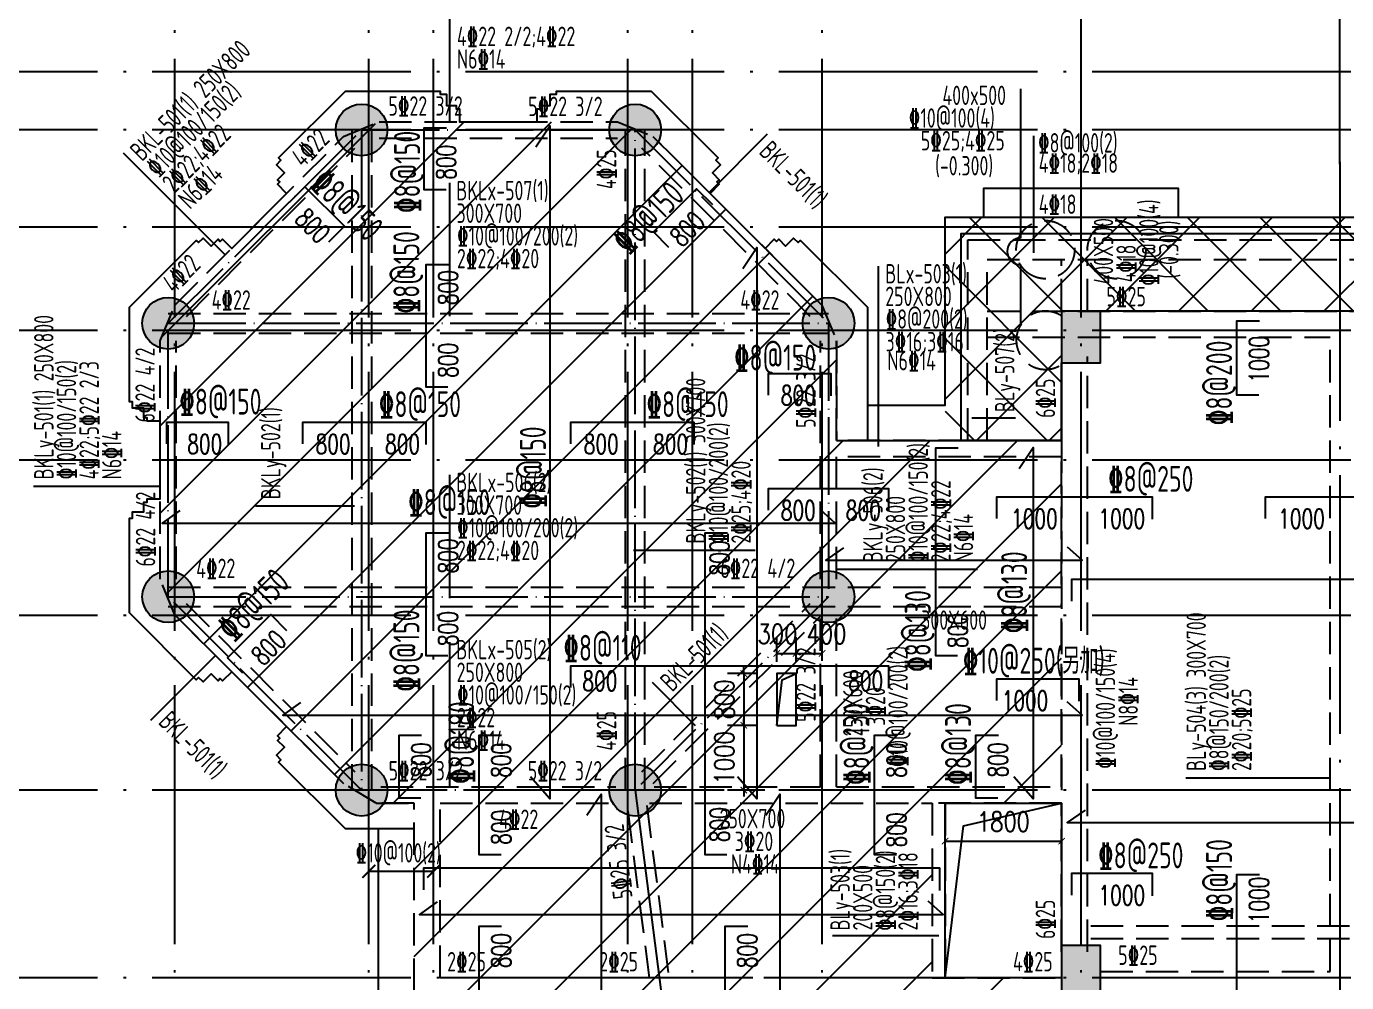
# Model space of a CAD drawing. Header units: millimetres. Extents: x 2998490 to 15040601, y 444546 to 7822218.
# Drawn here: x 14373315 to 14393708, y 7547556 to 7562329 of the extents above; entities that cross this region are included whole.
import ezdxf

# ---------------------------------------------------------------- set-up
doc = ezdxf.new("R2010")
doc.units = ezdxf.units.MM
doc.header["$LTSCALE"] = 2000
doc.linetypes.add('DASH', pattern=[0.35, 0.25, -0.1])
doc.linetypes.add('DOTE', pattern=[2.42, 2, -0.2, 0.02, -0.2])
for name, color, linetype in [('3-AXIS', 3, 'Continuous'), ('3-ban', 84, 'Continuous'), ('3-ban-hatch', 9, 'Continuous'), ('3-ban-rein', 1, 'Continuous'), ('3-ban-TEXT', 7, 'Continuous'), ('3-COLUMN-UP', 2, 'Continuous'), ('3-dcl', 3, 'Continuous'), ('3-dote', 43, 'DOTE'), ('3-HATCH', 8, 'Continuous'), ('3-liang-rein-X', 54, 'Continuous'), ('3-liang-rein-Y', 130, 'Continuous'), ('3-liang-R截面-X', 50, 'Continuous'), ('3-liang-R截面-Y', 70, 'Continuous'), ('3-liang-s-1', 44, 'Continuous'), ('3-liang-xu', 120, 'DASH'), ('3-装饰线脚', 7, 'Continuous'), ('DOTE', 9, 'DOTE')]:
    doc.layers.add(name, color=color, linetype=linetype)
doc.layers.add('3-零部件', color=73, linetype='Continuous', lineweight=5)
doc.styles.add('DIM_FONT', font='SIMPLEX', dxfattribs={"width": 0.8, "bigfont": 'HZTXT'})
doc.styles.add('TJ1', font='tj-romans1.shx', dxfattribs={"width": 0.8, "bigfont": 'tj-hztxt1.shx'})
doc.styles.add('TSSD_Rein', font='Tssdeng.shx', dxfattribs={"width": 0.7, "bigfont": 'hztxt.shx'})
doc.dimstyles.new('DIMN100', dxfattribs={"dimtxt": 300, "dimasz": 100, "dimexe": 250, "dimexo": 300, "dimgap": 150, "dimtad": 1, "dimdec": 0, "dimzin": 0, "dimdsep": 46, "dimtxsty": 'DIM_FONT', "dimblk": 'ARCHTICK', "dimcen": 0.09, "dimclrt": 7, "dimazin": 2, "dimtfac": 1, "dimtdec": 0, "dimtix": 1, "dimtmove": 2, "dimatfit": 3, "dimldrblk": 'ARCHTICK', "dimfxl": 0, "dimtolj": 1, "dimtzin": 0, "dimarcsym": 0})

# ---------------------------------------------------------------- blocks, each defined once
blk = doc.blocks.new('_ArchTick')
at = {"color": 0, "linetype": 'ByBlock', "const_width": 0.15}
blk.add_lwpolyline([(-0.5, -0.5), (0.5, 0.5)], dxfattribs=at)
blk = doc.blocks.new('*D1017')
at = {"layer": '3-ban', "color": 0, "lineweight": -2}
for p, q in [((14384906, 7552510), (14384906, 7552892)), ((14385206, 7552510), (14385206, 7552892)), ((14384906, 7552642), (14385206, 7552642))]:
    blk.add_line(p, q, dxfattribs=at)
at = {"layer": 'Defpoints', "color": 0}
for p in [(14385206, 7552642), (14384906, 7552210), (14385206, 7552210)]:
    blk.add_point(p, dxfattribs=at)
at = {"layer": '3-ban', "color": 0, "lineweight": -2, "xscale": 100, "yscale": 100, "zscale": 100, "rotation": 180}
blk.add_blockref('_ArchTick', (14384906, 7552642), dxfattribs=at)
at = {"layer": '3-ban', "color": 0, "lineweight": -2, "xscale": 100, "yscale": 100, "zscale": 100}
blk.add_blockref('_ArchTick', (14385206, 7552642), dxfattribs=at)
at = {"layer": '3-ban', "color": 7, "insert": (14384918, 7552942), "char_height": 300, "attachment_point": 5, "style": 'DIM_FONT'}
blk.add_mtext('\\A1;300', dxfattribs=at)
blk = doc.blocks.new('*D1018')
at = {"layer": '3-ban', "color": 0, "lineweight": -2}
for p, q in [((14385206, 7552510), (14385206, 7552892)), ((14385606, 7552527), (14385606, 7552892)), ((14385206, 7552642), (14385606, 7552642))]:
    blk.add_line(p, q, dxfattribs=at)
at = {"layer": 'Defpoints', "color": 0}
for p in [(14385606, 7552642), (14385206, 7552210), (14385606, 7552227)]:
    blk.add_point(p, dxfattribs=at)
at = {"layer": '3-ban', "color": 0, "lineweight": -2, "xscale": 100, "yscale": 100, "zscale": 100, "rotation": 180}
blk.add_blockref('_ArchTick', (14385206, 7552642), dxfattribs=at)
at = {"layer": '3-ban', "color": 0, "lineweight": -2, "xscale": 100, "yscale": 100, "zscale": 100}
blk.add_blockref('_ArchTick', (14385606, 7552642), dxfattribs=at)
at = {"layer": '3-ban', "color": 7, "insert": (14385673, 7552942), "char_height": 300, "attachment_point": 5, "style": 'DIM_FONT'}
blk.add_mtext('\\A1;400', dxfattribs=at)
blk = doc.blocks.new('*D1019')
at = {"layer": '3-ban', "color": 0, "lineweight": -2}
for p, q in [((14384396, 7552330), (14384396, 7552430)), ((14384606, 7552330), (14384146, 7552330)), ((14384396, 7552330), (14384396, 7551530)), ((14384606, 7551530), (14384146, 7551530)), ((14384396, 7551530), (14384396, 7551430))]:
    blk.add_line(p, q, dxfattribs=at)
at = {"layer": 'Defpoints', "color": 0}
for p in [(14384906, 7552330), (14384396, 7551530), (14384906, 7551530)]:
    blk.add_point(p, dxfattribs=at)
at = {"layer": '3-ban', "color": 0, "lineweight": -2, "xscale": 100, "yscale": 100, "zscale": 100}
for p, rotation in [((14384396, 7552330), 270), ((14384396, 7551530), 90)]:
    blk.add_blockref('_ArchTick', p, dxfattribs=dict(at, rotation=rotation))
at = {"layer": '3-ban', "color": 7, "insert": (14384096, 7551930), "char_height": 300, "attachment_point": 5, "rotation": 90, "style": 'DIM_FONT'}
blk.add_mtext('\\A1;800', dxfattribs=at)
blk = doc.blocks.new('*D1020')
at = {"layer": '3-ban', "color": 0, "lineweight": -2}
for p, q in [((14384396, 7551530), (14384396, 7551630)), ((14384606, 7551530), (14384146, 7551530)), ((14384396, 7551530), (14384396, 7550530)), ((14384724, 7550530), (14384146, 7550530)), ((14384396, 7550530), (14384396, 7550430))]:
    blk.add_line(p, q, dxfattribs=at)
at = {"layer": 'Defpoints', "color": 0}
for p in [(14384906, 7551530), (14384396, 7550530), (14385024, 7550530)]:
    blk.add_point(p, dxfattribs=at)
at = {"layer": '3-ban', "color": 0, "lineweight": -2, "xscale": 100, "yscale": 100, "zscale": 100}
for p, rotation in [((14384396, 7551530), 270), ((14384396, 7550530), 90)]:
    blk.add_blockref('_ArchTick', p, dxfattribs=dict(at, rotation=rotation))
at = {"layer": '3-ban', "color": 7, "insert": (14384096, 7551030), "char_height": 300, "attachment_point": 5, "rotation": 90, "style": 'DIM_FONT'}
blk.add_mtext('\\A1;1000', dxfattribs=at)
blk = doc.blocks.new('*D1079')
at = {"layer": '3-liang-rein-X', "color": 0, "lineweight": -2}
for p, q in [((14378605, 7549254), (14378605, 7549776)), ((14379606, 7549254), (14379606, 7549776)), ((14378605, 7549276), (14379606, 7549276))]:
    blk.add_line(p, q, dxfattribs=at)
at = {"layer": 'Defpoints', "color": 0}
for p in [(14379606, 7549276), (14378605, 7548654), (14379606, 7548654)]:
    blk.add_point(p, dxfattribs=at)
at = {"layer": '3-liang-rein-X', "color": 0, "lineweight": -2, "xscale": 200, "yscale": 200, "zscale": 200, "rotation": 180}
blk.add_blockref('_ArchTick', (14378605, 7549276), dxfattribs=at)
at = {"layer": '3-liang-rein-X', "color": 0, "lineweight": -2, "xscale": 200, "yscale": 200, "zscale": 200}
blk.add_blockref('_ArchTick', (14379606, 7549276), dxfattribs=at)
blk = doc.blocks.new('*D1300')
at = {"layer": '3-零部件', "color": 0, "lineweight": -2}
for p, q in [((14389606, 7560200), (14389606, 7563481)), ((14393606, 7560200), (14393606, 7563481)), ((14389606, 7563231), (14393606, 7563231))]:
    blk.add_line(p, q, dxfattribs=at)
at = {"layer": 'Defpoints', "color": 0}
for p in [(14393606, 7563231), (14389606, 7559900), (14393606, 7559900)]:
    blk.add_point(p, dxfattribs=at)
at = {"layer": '3-零部件', "color": 0, "lineweight": -2, "xscale": 100, "yscale": 100, "zscale": 100, "rotation": 180}
blk.add_blockref('_ArchTick', (14389606, 7563231), dxfattribs=at)
at = {"layer": '3-零部件', "color": 0, "lineweight": -2, "xscale": 100, "yscale": 100, "zscale": 100}
blk.add_blockref('_ArchTick', (14393606, 7563231), dxfattribs=at)
at = {"layer": '3-零部件', "color": 7, "insert": (14391606, 7563531), "char_height": 300, "attachment_point": 5, "style": 'DIM_FONT'}
blk.add_mtext('\\A1;4000', dxfattribs=at)
blk = doc.blocks.new('*D1301')
at = {"layer": '3-零部件', "color": 0, "lineweight": -2}
for p, q in [((14393606, 7560200), (14393606, 7563481)), ((14397606, 7561930), (14397606, 7563481)), ((14393606, 7563231), (14397606, 7563231))]:
    blk.add_line(p, q, dxfattribs=at)
at = {"layer": 'Defpoints', "color": 0}
for p in [(14397606, 7563231), (14397606, 7561630), (14393606, 7559900)]:
    blk.add_point(p, dxfattribs=at)
at = {"layer": '3-零部件', "color": 0, "lineweight": -2, "xscale": 100, "yscale": 100, "zscale": 100, "rotation": 180}
blk.add_blockref('_ArchTick', (14393606, 7563231), dxfattribs=at)
at = {"layer": '3-零部件', "color": 0, "lineweight": -2, "xscale": 100, "yscale": 100, "zscale": 100}
blk.add_blockref('_ArchTick', (14397606, 7563231), dxfattribs=at)
at = {"layer": '3-零部件', "color": 7, "insert": (14395606, 7563531), "char_height": 300, "attachment_point": 5, "style": 'DIM_FONT'}
blk.add_mtext('\\A1;4000', dxfattribs=at)
blk = doc.blocks.new('*D1709')
at = {"layer": '3-ban', "color": 0, "lineweight": -2}
for p, q in [((14387506, 7549742), (14389306, 7549742)), ((14387506, 7549643), (14387506, 7549492)), ((14389306, 7549643), (14389306, 7549492))]:
    blk.add_line(p, q, dxfattribs=at)
at = {"layer": 'Defpoints', "color": 0}
for p in [(14387506, 7549943), (14389306, 7549943), (14389306, 7549742)]:
    blk.add_point(p, dxfattribs=at)
at = {"layer": '3-ban', "color": 0, "lineweight": -2, "xscale": 100, "yscale": 100, "zscale": 100, "rotation": 180}
blk.add_blockref('_ArchTick', (14387506, 7549742), dxfattribs=at)
at = {"layer": '3-ban', "color": 0, "lineweight": -2, "xscale": 100, "yscale": 100, "zscale": 100}
blk.add_blockref('_ArchTick', (14389306, 7549742), dxfattribs=at)
at = {"layer": '3-ban', "color": 7, "insert": (14388406, 7550042), "char_height": 300, "attachment_point": 5, "style": 'DIM_FONT'}
blk.add_mtext('\\A1;1800', dxfattribs=at)

msp = doc.modelspace()

# ---------------------------------------------------------------- hatches: boundary and pattern name
at = {"layer": '3-ban-hatch'}
h = msp.add_hatch(dxfattribs=at)
h.set_pattern_fill('ANSI31', color=8, scale=300, style=0)
h.set_pattern_definition([(45, (-3453.4, -127896.5), (-673.51921, 673.51921), [])])
h.paths.add_polyline_path([(14379305.5, 7543929.6), (14379305.5, 7550329.6), (14378716.6, 7550329.6), (14378211.8, 7550634.1), (14375608.4, 7553236.9), (14375379.3, 7553791), (14375379.3, 7557469.8), (14375609.6, 7558023.4), (14378211.6, 7560625.5), (14378765.7, 7560854.5), (14382445.1, 7560854.5), (14382999.1, 7560625.3), (14385600.8, 7558023.7), (14385830.5, 7557469.8), (14385830.5, 7555929.6), (14389305.5, 7555929.6), (14389305.5, 7550329.6), (14387305.5, 7550329.6), (14387305.5, 7547631.6), (14389305.5, 7547629.6), (14389305.5, 7547329.6), (14452155.5, 7547329.6), (14452155.5, 7543929.6)])
h = msp.add_hatch(dxfattribs=at)
h.set_pattern_fill('ANSI37', color=8, scale=250, style=0)
h.set_pattern_definition([(315, (237335.25, 15094838.24), (-561.266008, -561.266008), []), (225, (237335.25, 15094838.24), (-561.266008, 561.266008), [])])
h.paths.add_polyline_path([(14452155.6, 7557929.5), (14452155.6, 7556629.5), (14454955.6, 7556629.5), (14454955.6, 7559379.7), (14387505.6, 7559379.7), (14387505.6, 7555929.5), (14389305.6, 7555929.6), (14389305.6, 7557929.5)])
at = {"layer": '3-HATCH'}
h = msp.add_hatch(color=256, dxfattribs=at)
edge = h.paths.add_edge_path()
edge.add_arc((14378493.3, 7560729.5), 400, 0, 360)
h = msp.add_hatch(color=256, dxfattribs=at)
edge = h.paths.add_edge_path()
edge.add_arc((14382718.3, 7560729.5), 400, 0, 360)
h = msp.add_hatch(color=256, dxfattribs=at)
edge = h.paths.add_edge_path()
edge.add_arc((14375505.8, 7557742), 400, 0, 360)
h = msp.add_hatch(color=256, dxfattribs=at)
edge = h.paths.add_edge_path()
edge.add_arc((14385705.8, 7557742), 400, 0, 360)
for points in [[(14389305.5, 7557129.6), (14389905.5, 7557129.6), (14389905.5, 7557929.6), (14389305.5, 7557929.6)], [(14389305.5, 7547329.6), (14389905.5, 7547329.6), (14389905.5, 7548129.6), (14389305.5, 7548129.6)]]:
    msp.add_hatch(color=256, dxfattribs=at).paths.add_polyline_path(points)
h = msp.add_hatch(color=256, dxfattribs=at)
edge = h.paths.add_edge_path()
edge.add_arc((14375505.8, 7553517.1), 400, 0, 360)
h = msp.add_hatch(color=256, dxfattribs=at)
edge = h.paths.add_edge_path()
edge.add_arc((14385705.8, 7553517.1), 400, 0, 360)
h = msp.add_hatch(color=256, dxfattribs=at)
edge = h.paths.add_edge_path()
edge.add_arc((14378493.3, 7550529.5), 400, 0, 360)
h = msp.add_hatch(color=256, dxfattribs=at)
edge = h.paths.add_edge_path()
edge.add_arc((14382718.3, 7550529.5), 400, 0, 360)

# ---------------------------------------------------------------- linework, layer by layer
at = {"layer": '3-AXIS', "color": 15, "linetype": 'DOTE'}
for p, q in [((14375605.6, 7533629.5), (14375605.6, 7562909.7)), ((14378605.1, 7533629.5), (14378605.1, 7562909.8)), ((14379605.6, 7533629.5), (14379605.6, 7562909.7)), ((14382606, 7533629.5), (14382606, 7562909.8)), ((14383605.6, 7533629.5), (14383605.6, 7562909.7)), ((14385605.6, 7533629.5), (14385605.6, 7562909.7)), ((14389605.6, 7533629.5), (14389605.6, 7562909.7)), ((14451855.6, 7561629.5), (14370566.4, 7561629.5)), ((14451855.6, 7560729.5), (14370566.4, 7560729.5)), ((14451855.6, 7559229.5), (14370566.4, 7559229.5)), ((14451855.6, 7557629.5), (14370566.4, 7557629.5)), ((14451855.6, 7555629.5), (14370566.4, 7555629.5)), ((14451855.6, 7553229.5), (14370566.4, 7553229.5)), ((14451855.6, 7550529.5), (14370566.4, 7550529.5)), ((14382718.5, 7550527.2), (14383605.6, 7543629.5)), ((14451855.6, 7547629.5), (14370566.4, 7547629.5))]:
    msp.add_line(p, q, dxfattribs=at)
at = {"layer": '3-ban-rein'}
for points in [[(14379796.9, 7559804.6), (14379458.9, 7559804.6), (14379458.9, 7560762.2), (14379804.9, 7560762.2)], [(14381183, 7560468.2), (14381401, 7560793.8), (14381401, 7550393.8), (14381103.5, 7550735.9)], [(14377378.9, 7559611.4), (14377617.9, 7559850.3), (14378227.9, 7559240.3), (14377983.2, 7558995.7)], [(14383239, 7558914.8), (14383000, 7559153.7), (14383667.4, 7559821.1), (14383912, 7559576.4)], [(14384380.1, 7558587.4), (14384598.1, 7558913), (14384598.1, 7550393.8), (14384300.6, 7550735.9)], [(14379826.9, 7556752.6), (14379489, 7556752.6), (14379489, 7558652.6), (14379835, 7558652.6)], [(14392352.9, 7556629.6), (14392015, 7556629.6), (14392015, 7557779.6), (14392361, 7557779.6)], [(14384780.5, 7556630.6), (14384780.5, 7556968.6), (14385743.5, 7556968.6), (14385743.5, 7556622.6)], [(14375481.8, 7555877.2), (14375481.8, 7556215.2), (14376430.5, 7556215.2), (14376430.5, 7555869.2)], [(14377585.2, 7555877.2), (14377585.2, 7556215.2), (14379485.2, 7556215.2), (14379485.2, 7555869.2)], [(14381725.8, 7555877.2), (14381725.8, 7556215.2), (14383625.8, 7556215.2), (14383625.8, 7555869.2)], [(14387699.3, 7552606.6), (14387361.4, 7552606.6), (14387361.4, 7555817.3), (14387707.4, 7555817.3)], [(14388648.3, 7555496.4), (14388866.3, 7555822), (14388866.3, 7550393.8), (14388568.8, 7550735.9)], [(14384780.5, 7554853.7), (14384780.5, 7555191.7), (14386630.5, 7555191.7), (14386630.5, 7554845.7)], [(14388305.5, 7554723.8), (14388305.5, 7555061.8), (14390705.5, 7555061.8), (14390705.5, 7554715.8)], [(14392455.5, 7554723.8), (14392455.5, 7555061.8), (14394755.5, 7555061.8), (14394755.5, 7554715.8)], [(14375684.9, 7554848.1), (14375411.2, 7554654.6), (14385809.6, 7554654.6), (14385580.2, 7554857.7)], [(14379826.9, 7552606.5), (14379489, 7552606.5), (14379489, 7554506.5), (14379835, 7554506.5)], [(14384136.4, 7549529.6), (14383798.5, 7549529.6), (14383798.5, 7554506.5), (14384144.5, 7554506.5)], [(14385938.1, 7554274), (14385664.5, 7554080.5), (14389625.1, 7554080.5), (14389395.8, 7554283.6)], [(14389461.7, 7553448.4), (14389461.7, 7553786.3), (14452052.8, 7553786.3), (14452052.8, 7553440.3)], [(14376660.1, 7552335.9), (14376421.2, 7552574.9), (14377088.5, 7553242.2), (14377333.2, 7552997.6)], [(14381725.8, 7552113.1), (14381725.8, 7552451), (14386630.5, 7552451), (14386630.5, 7552105)], [(14388305.5, 7551913.5), (14388305.5, 7552251.5), (14389573.2, 7552251.5), (14389573.2, 7551905.4)], [(14377548.4, 7551882.6), (14377274.8, 7551689.2), (14389621.3, 7551689.2), (14389392, 7551892.3)], [(14379410.3, 7550406.5), (14379072.4, 7550406.5), (14379072.4, 7551379.6), (14379418.4, 7551379.6)], [(14380646.3, 7549529.6), (14380308.4, 7549529.6), (14380308.4, 7551379.6), (14380654.4, 7551379.6)], [(14386753.9, 7549529.6), (14386415.9, 7549529.6), (14386415.9, 7551379.6), (14386761.9, 7551379.6)], [(14388321, 7550406.5), (14387983, 7550406.5), (14387983, 7551379.6), (14388329, 7551379.6)], [(14381973.4, 7550142.1), (14382191.4, 7550467.6), (14382191.4, 7543663.7), (14381893.9, 7544005.8)], [(14384737.2, 7550142.1), (14384955.2, 7550467.6), (14384955.2, 7543663.7), (14384657.6, 7544005.8)], [(14389667.5, 7550221.4), (14389393.8, 7550027.9), (14452054.9, 7550027.9), (14451825.6, 7550231)], [(14379454.6, 7548988.8), (14379454.6, 7549326.7), (14387419.9, 7549326.7), (14387419.9, 7548980.7)], [(14389461.7, 7548906.2), (14389461.7, 7549244.1), (14390705.5, 7549244.1), (14390705.5, 7548898.1)], [(14392353, 7546429.6), (14392015.1, 7546429.6), (14392015.1, 7549227.1), (14392361.1, 7549227.1)], [(14379660.4, 7548802.6), (14379386.7, 7548609.2), (14387474.9, 7548609.2), (14387245.5, 7548812.3)], [(14380646.3, 7543669.2), (14380308.4, 7543669.2), (14380308.4, 7548429.6), (14380654.4, 7548429.6)], [(14384448.9, 7543669.2), (14384111, 7543669.2), (14384111, 7548429.6), (14384457, 7548429.6)]]:
    msp.add_lwpolyline(points, dxfattribs=at)
at = {"layer": '3-COLUMN-UP'}
for points in [[(14389305.5, 7557129.6), (14389905.5, 7557129.6), (14389905.5, 7557929.6), (14389305.5, 7557929.6)], [(14389305.5, 7547329.6), (14389905.5, 7547329.6), (14389905.5, 7548129.6), (14389305.5, 7548129.6)]]:
    msp.add_lwpolyline(points, close=True, dxfattribs=at)
for centre in [(14378493.3, 7560729.5), (14382718.3, 7560729.5), (14375505.8, 7557742), (14385705.8, 7557742), (14375505.8, 7553517.1), (14385705.8, 7553517.1), (14378493.3, 7550529.5), (14382718.3, 7550529.5)]:
    msp.add_circle(centre, 400, dxfattribs=at)
at = {"layer": '3-dcl', "linetype": 'DASH'}
msp.add_lwpolyline([(14379305.5, 7543929.6), (14379305.5, 7550329.6), (14378716.6, 7550329.6), (14378211.8, 7550634.1), (14375608.4, 7553236.9), (14375379.3, 7553791), (14375379.3, 7557469.8), (14375609.6, 7558023.4), (14378211.6, 7560625.5), (14378765.7, 7560854.5), (14382445.1, 7560854.5), (14382999.1, 7560625.3), (14385600.8, 7558023.7), (14385830.5, 7557469.8), (14385830.5, 7555929.6), (14389305.5, 7555929.6), (14389305.5, 7550329.6), (14387305.5, 7550329.6), (14387305.5, 7547631.6), (14389305.5, 7547629.6), (14389305.5, 7547329.6), (14452155.5, 7547329.6), (14452155.5, 7543929.6), (14379305.5, 7543929.6)], dxfattribs=at)
at = {"layer": '3-dote'}
msp.add_line((14393605.6, 7560237.5), (14393605.6, 7532055.9), dxfattribs=at)
at = {"layer": '3-liang-R截面-X'}
for p, q in [((14379852.8, 7563343), (14379852.8, 7560854.5)), ((14388672.7, 7561362.8), (14388672.7, 7559059.5)), ((14388870, 7560636.3), (14388870, 7558828.4)), ((14379852.8, 7559910), (14379852.8, 7557852.6)), ((14386474.4, 7558625.4), (14386474.4, 7555840.6)), ((14388672.7, 7558645), (14388672.7, 7557704.2)), ((14379852.8, 7555400.7), (14379852.8, 7553493.8)), ((14379852.8, 7552818), (14379852.8, 7550579.6))]:
    msp.add_line(p, q, dxfattribs=at)
msp.add_arc((14388672.7, 7558852.2), 207.2, 90, 270, dxfattribs=at)
at = {"layer": '3-liang-R截面-Y'}
for p, q in [((14384759.5, 7560664.1), (14383859.9, 7559764.5)), ((14374809.9, 7560376.8), (14376386.7, 7558800)), ((14388593.8, 7556275.7), (14387920.5, 7556275.7)), ((14373424.4, 7555226.5), (14375380.6, 7555226.5)), ((14376855.3, 7554919.5), (14378385.2, 7554919.5)), ((14382694.5, 7554234.5), (14384574.5, 7554234.5)), ((14385830.6, 7553944.2), (14388006.5, 7553944.2)), ((14376235.8, 7552610.1), (14375231.6, 7551606)), ((14382983.1, 7552194.9), (14383647.9, 7551530.1)), ((14391225.6, 7550721.7), (14393455.6, 7550721.7)), ((14387409.9, 7548278.5), (14385765.1, 7548278.5))]:
    msp.add_line(p, q, dxfattribs=at)
at = {"layer": '3-liang-s-1'}
for points in [[(14379305.6, 7549929.6), (14378244.8, 7549929.6), (14377211.7, 7550962.6), (14377247, 7550998), (14377176.3, 7551068.7), (14377300.1, 7551192.5), (14377194, 7551298.5), (14377229.3, 7551333.9), (14377194, 7551369.2), (14377335.4, 7551510.7), (14376486.9, 7552359.2), (14376345.5, 7552217.8), (14376310.1, 7552253.1), (14376274.8, 7552217.8), (14376168.7, 7552323.8), (14376044.9, 7552200.1), (14375974.2, 7552270.8), (14375938.9, 7552235.4), (14374905.8, 7553268.5), (14374905.8, 7554729.6), (14374955.8, 7554729.6), (14374955.8, 7554829.6), (14375130.8, 7554829.6), (14375130.8, 7554979.6), (14375180.8, 7554979.6), (14375180.8, 7555029.6), (14375380.8, 7555029.6), (14375380.8, 7556229.6), (14375180.8, 7556229.6), (14375180.8, 7556279.5), (14375130.8, 7556279.5), (14375130.8, 7556429.5), (14374955.8, 7556429.6), (14374955.8, 7556529.6), (14374905.8, 7556529.6), (14374905.8, 7557990.6), (14375938.9, 7559023.7), (14375974.2, 7558988.3), (14376044.9, 7559059), (14376168.7, 7558935.3), (14376274.8, 7559041.3), (14376310.1, 7559006), (14376345.5, 7559041.3), (14376486.9, 7558899.9), (14377335.4, 7559748.4), (14377194, 7559889.9), (14377229.3, 7559925.2), (14377194, 7559960.6), (14377300.1, 7560066.6), (14377176.3, 7560190.4), (14377247, 7560261.1), (14377211.7, 7560296.5), (14378244.8, 7561329.6), (14379705.8, 7561329.6), (14379705.8, 7561279.6), (14379805.8, 7561279.6), (14379805.8, 7561104.6), (14379955.8, 7561104.6), (14379955.8, 7561054.6), (14380005.8, 7561054.6), (14380005.8, 7560854.6), (14381205.8, 7560854.6), (14381205.8, 7561054.6), (14381255.8, 7561054.6), (14381255.8, 7561104.6), (14381405.8, 7561104.6), (14381405.8, 7561279.6), (14381505.8, 7561279.6), (14381505.8, 7561329.6), (14382966.8, 7561329.6), (14383999.9, 7560296.5), (14383964.5, 7560261.1), (14384035.2, 7560190.4), (14383911.5, 7560066.6), (14384017.6, 7559960.6), (14383982.2, 7559925.2), (14384017.6, 7559889.9), (14383876.1, 7559748.4), (14384724.7, 7558899.9), (14384866.1, 7559041.3), (14384901.5, 7559006), (14384936.8, 7559041.3), (14385042.9, 7558935.3), (14385166.6, 7559059), (14385237.3, 7558988.3), (14385272.7, 7559023.7), (14386305.8, 7557990.6), (14386305.8, 7555929.6), (14389305.6, 7555929.6), (14389305.6, 7557129.6)], [(14388105.2, 7559379.7), (14388105.2, 7559829.9), (14391105.9, 7559829.9), (14391105.9, 7559379.7)], [(14386306.8, 7556479.5), (14387505.6, 7556479.5), (14387505.6, 7559379.7), (14454955.6, 7559379.7), (14454955.6, 7556629.5), (14452155.6, 7556629.5)], [(14387755.6, 7555929.6), (14387755.6, 7555929.6), (14387755.6, 7559129.7), (14454705.6, 7559129.7), (14454705.6, 7556879.5), (14452155.6, 7556879.5)], [(14387755.6, 7535529.5), (14389305.5, 7535529.5), (14389305.5, 7533329.6), (14452155.5, 7533329.6), (14452155.5, 7557929.6), (14389305.5, 7557929.6), (14389305.5, 7555929.6), (14387755.6, 7555929.6)], [(14384905.6, 7551529.6), (14384988.9, 7552231.9), (14385205.6, 7552329.6)], [(14387505.6, 7547629.6), (14387791.5, 7549976.1), (14389305.5, 7550329.6)], [(14387505.6, 7534779.5), (14378755.6, 7534779.5), (14378755.6, 7549929.5)]]:
    msp.add_lwpolyline(points, dxfattribs=at)
for points in [[(14384905.6, 7551529.6), (14385205.6, 7551529.6), (14385205.6, 7552329.6), (14384905.6, 7552329.6)], [(14387505.6, 7550329.6), (14389305.6, 7550329.6), (14389305.6, 7547629.5), (14387505.6, 7547629.5)]]:
    msp.add_lwpolyline(points, close=True, dxfattribs=at)
at = {"layer": '3-liang-xu'}
for p, q in [((14378343.3, 7560729.5), (14378343.3, 7550529.5)), ((14378643.3, 7560729.5), (14378643.3, 7550529.5)), ((14378765.7, 7560854.5), (14382445.1, 7560854.5)), ((14375609.6, 7558023.4), (14378211.6, 7560625.5)), ((14378765.8, 7560604.5), (14382445.1, 7560604.5)), ((14382568.3, 7550529.5), (14382567.5, 7560728.9)), ((14382868.3, 7550529.6), (14382867.5, 7560728.9)), ((14385600.8, 7558023.7), (14382999.1, 7560625.3)), ((14375785.8, 7557846.2), (14378388.1, 7560448.4)), ((14385424.2, 7557846.7), (14382822.5, 7560448.4)), ((14387855.5, 7555929.6), (14387855.5, 7559029.7)), ((14387855.5, 7559029.7), (14454605.6, 7559029.7)), ((14388155.5, 7558729.7), (14454305.6, 7558729.7)), ((14388155.5, 7555929.6), (14388155.5, 7558729.7)), ((14389305.5, 7557929.6), (14389305.5, 7558729.7)), ((14389705.5, 7557929.6), (14389705.5, 7558729.7)), ((14375505.8, 7557892), (14385705.8, 7557892)), ((14388155.5, 7557929.6), (14397305.5, 7557929.6)), ((14375379.3, 7553791), (14375379.3, 7557469.8)), ((14375505.8, 7557592), (14385705.8, 7557592)), ((14375629.3, 7553791), (14375629.3, 7557469.8)), ((14385580.5, 7553789), (14385580.5, 7557469.8)), ((14385830.5, 7555929.6), (14385830.5, 7557469.8)), ((14388155.5, 7557529.6), (14393455.5, 7557529.6)), ((14393455.5, 7547729.6), (14393455.5, 7557529.6)), ((14389305.5, 7555929.6), (14389305.5, 7557229.6)), ((14389705.5, 7548029.6), (14389705.5, 7557229.6)), ((14389305.5, 7555929.6), (14385830.5, 7555929.6)), ((14389305.5, 7555679.6), (14385830.5, 7555679.6)), ((14385830.5, 7553789), (14385830.5, 7555679.6)), ((14389305.5, 7553706.5), (14389305.5, 7555679.6)), ((14375505.8, 7553667.1), (14389291, 7553667.1)), ((14375785.4, 7553413.4), (14378388.7, 7550810.8)), ((14382822.2, 7550810.9), (14385423.9, 7553412.7)), ((14389305.5, 7550579.6), (14389305.5, 7553406.5)), ((14375505.8, 7553367.1), (14389291, 7553367.1)), ((14375608.4, 7553236.9), (14378211.8, 7550634.1)), ((14382999.2, 7550634.4), (14385580.5, 7553215.7)), ((14385580.5, 7550579.6), (14385580.5, 7553215.7)), ((14385830.5, 7550579.6), (14385830.5, 7553245.5)), ((14378788.8, 7550579.6), (14382422.3, 7550579.6)), ((14383013.9, 7550579.6), (14385580.5, 7550579.6)), ((14385830.5, 7550579.6), (14389305.5, 7550579.6)), ((14378716.6, 7550329.6), (14379305.5, 7550329.6)), ((14379305.5, 7543929.6), (14379305.5, 7550329.6)), ((14379705.5, 7547629.6), (14379705.5, 7550329.6)), ((14379705.5, 7550329.6), (14382494.5, 7550329.6)), ((14382941.7, 7550329.6), (14387305.6, 7550329.6)), ((14387305.6, 7550329.6), (14387305.6, 7547629.6)), ((14387505.6, 7550329.6), (14387505.6, 7547629.6)), ((14387505.6, 7550329.6), (14389305.5, 7550329.6)), ((14389305.5, 7548029.6), (14389305.5, 7550329.6)), ((14382939, 7547629.6), (14382605.5, 7550251.5)), ((14382899.8, 7550290.8), (14383239.6, 7547629.6)), ((14451855.6, 7548429.6), (14389705.6, 7548429.6)), ((14451855.6, 7548229.6), (14389705.6, 7548229.6)), ((14389905.5, 7547729.6), (14393455.5, 7547729.6)), ((14382939, 7547629.6), (14379705.5, 7547629.6)), ((14387305.6, 7547629.6), (14383239.6, 7547629.6)), ((14389305.5, 7547629.6), (14387505.6, 7547629.6))]:
    msp.add_line(p, q, dxfattribs=at)
at = {"layer": '3-装饰线脚', "linetype": 'DASH'}
for centre in [(14389055.6, 7558879.6), (14390155.6, 7558879.6)]:
    msp.add_circle(centre, 450, dxfattribs=at)
msp.add_arc((14389055.6, 7557479.6), 450, 56.25101, 303.74899, dxfattribs=at)
at = {"layer": 'DOTE', "ltscale": 0.3}
for p, q in [((14378493.3, 7560729.5), (14378493.3, 7550529.5)), ((14382718.3, 7550529.5), (14382717.5, 7560728.9)), ((14375505.8, 7557742), (14385705.8, 7557742)), ((14375505.8, 7553517.1), (14385705.8, 7553517.1))]:
    msp.add_line(p, q, dxfattribs=at)
msp.add_lwpolyline([(14385705.8, 7557742), (14385705.8, 7553517.1), (14382718.3, 7550529.5), (14378493.3, 7550529.5), (14375505.8, 7553517.1), (14375505.8, 7557742), (14378493.3, 7560729.5), (14382718.3, 7560729.5)], close=True, dxfattribs=at)

# ---------------------------------------------------------------- texts
at = {"layer": '3-ban', "style": 'TSSD_Rein', "width": 0.7}
for s, rotation, p in [('%%1328@150', 89.99419, (14379395.4, 7559446.5)), ('%%1328@150', 315, (14377678.3, 7559878.6)), ('%%1328@150', 45, (14382608.6, 7558788.8)), ('%%1328@150', 89.99419, (14379384.6, 7557895.7)), ('%%1328@150', 359.99419, (14384246.1, 7557012.2, -5065)), ('%%1328@200', 89.99419, (14391937.9, 7556168.4, -5065)), ('%%1328@150', 359.99419, (14375676.9, 7556331.7, -5065)), ('%%1328@150', 359.99419, (14378759.5, 7556292.2, -5065)), ('%%1328@150', 359.99419, (14382893.2, 7556292.2, -5065)), ('%%1328@150', 89.99419, (14381339.6, 7554878.7, -5065)), ('%%1328@250', 359.99419, (14390023.7, 7555138.9, -5065)), ('%%1328@150', 359.99419, (14379212.6, 7554779.5, -5065)), ('%%1328@130', 89.99419, (14388772.3, 7552955.4)), ('%%1328@150', 45, (14376511, 7552806.3)), ('%%1328@130', 89.99419, (14387284.3, 7552356.7, -5065)), ('%%1328@150', 89.99419, (14379384.6, 7552051.1)), ('%%1328@110', 359.99419, (14381610.1, 7552528.1, -5065)), ('%%13210@250(另加)', 359.99419, (14387781.3, 7552328.5, -5065)), ('%%1328@180', 89.99419, (14380231.3, 7550626.6, -5065)), ('%%1328@130', 89.99419, (14386338.8, 7550610.5, -5065)), ('%%1328@130', 89.99419, (14387906, 7550610.5, -5065)), ('%%1328@250', 359.99419, (14389869.7, 7549321.2, -5065)), ('%%1328@150', 89.99419, (14391938, 7548503.1, -5065))]:
    msp.add_text(s, height=400, rotation=rotation, dxfattribs=at).set_placement(p)
at = {"layer": '3-ban-TEXT', "style": 'TJ1', "width": 0.7}
for s, rotation, p in [('800', 90, (14379948.8, 7559960)), ('800', 315, (14377442.3, 7559333)), ('800', 45, (14383442, 7558902.9)), ('800', 90, (14379978.9, 7558022.5)), ('1000', 90, (14392504.9, 7556826.5)), ('800', 90, (14379978.9, 7556899.5)), ('800', 90, (14379978.9, 7553876.4)), ('800', 90, (14384172.3, 7553845.9)), ('800', 90, (14379978.9, 7552753.4)), ('800', 90, (14387851.3, 7552724.5)), ('800', 45, (14376972.8, 7552433.8)), ('800', 90, (14379562.3, 7550726)), ('800', 90, (14380798.3, 7550719)), ('800', 90, (14386905.8, 7550719)), ('800', 90, (14388472.9, 7550726)), ('800', 90, (14380798.3, 7549685)), ('800', 90, (14384172.3, 7549725.2)), ('800', 90, (14386905.8, 7549645.5)), ('1000', 90, (14392504.9, 7548472.2)), ('800', 90, (14380798.3, 7547779.2)), ('800', 90, (14384600.9, 7547779.2))]:
    msp.add_text(s, height=300, rotation=rotation, dxfattribs=at).set_placement(p)
for s, p in [('800', (14384968, 7556478.7)), ('800', (14375800.3, 7555725.3)), ('800', (14377783.4, 7555725.3)), ('800', (14378855, 7555725.3)), ('800', (14381924.1, 7555725.3)), ('800', (14382995.7, 7555725.3)), ('800', (14384968, 7554701.8)), ('800', (14385972.3, 7554701.8)), ('1000', (14388525.1, 7554571.9)), ('1000', (14389875.4, 7554571.9)), ('1000', (14392652.4, 7554571.9)), ('800', (14381903.3, 7552065.6)), ('800', (14386010.6, 7552065.6)), ('1000', (14388380.6, 7551761.6)), ('1000', (14389875.4, 7548754.2))]:
    msp.add_text(s, height=300, dxfattribs=at).set_placement(p)
at = {"layer": '3-liang-rein-X', "style": 'TSSD_Rein', "width": 0.7}
for s, p in [('4%%13222 2/2;4%%13222', (14379965.7, 7562025.3)), ('N6%%13214', (14379965.7, 7561675.3)), ('5%%13222 3/2', (14378906.4, 7560949.9)), ('5%%13222 3/2', (14381066.8, 7560943.4)), ('%%13210@100(4)', (14386944.5, 7560764.1)), ('5%%13225;4%%13225', (14387131.1, 7560414.1)), ('%%1328@100(2)', (14388941, 7560380.6)), ('(-0.300)', (14387351.4, 7560026.2)), ('4%%13218;2%%13218', (14388952.2, 7560066.8)), ('4%%13218', (14388953.1, 7559431.8)), ('%%13210@100/200(2)', (14379965.7, 7558942.3)), ('2%%13222;4%%13220', (14379965.7, 7558592.3)), ('5%%13225', (14389999, 7558004.4)), ('4%%13222', (14376176.5, 7557952.6)), ('4%%13222', (14384343, 7557952.6)), ('%%1328@200(2)', (14386587.3, 7557657.7)), ('3%%13216;3%%13216', (14386587.3, 7557307.7)), ('N6%%13214', (14386615.1, 7557014.9)), ('%%13210@100/200(2)', (14379965.7, 7554433)), ('2%%13222;4%%13220', (14379965.7, 7554083)), ('4%%13222', (14375938, 7553806.5)), ('6%%13222 4/2', (14384034.4, 7553806.5)), ('%%13210@100/150(2)', (14379965.7, 7551850.3)), ('2%%13222', (14379965.7, 7551500.3)), ('N6%%13214', (14379965.7, 7551150.3)), ('5%%13222 3/2', (14378910.3, 7550679.6)), ('5%%13222 3/2', (14381059.7, 7550679.6)), ('4%%13222', (14380617.3, 7549929.6)), ('%%13210@100(2)', (14378400, 7549410.7)), ('3%%13220', (14384256.1, 7549588.9)), ('N4%%13214', (14384197.3, 7549238.9)), ('5%%13225', (14390180.6, 7547829.6)), ('2%%13225', (14379814.6, 7547729.6)), ('2%%13225', (14382163.7, 7547729.6)), ('4%%13225', (14388554.8, 7547729.6))]:
    msp.add_text(s, height=300, dxfattribs=at).set_placement(p)
at = {"layer": '3-liang-rein-Y', "style": 'TSSD_Rein', "width": 0.7}
for s, rotation, p in [('%%13210@100/150(2)', 45, (14375350, 7559984.1)), ('2%%13222;4%%13222', 45, (14375597.5, 7559736.6)), ('4%%13222', 45, (14377591.8, 7560137.2)), ('4%%13225', 90, (14382425.8, 7559815.2)), ('N6%%13214', 45, (14375845, 7559489.1)), ('%%13210@100(4)', 90, (14390803.1, 7558325.4)), ('(-0.300)', 90, (14391112, 7558431.8)), ('4%%13218', 90, (14390453.1, 7558375.3)), ('4%%13222', 45, (14375599.1, 7558193.8)), ('6%%13222 4/2', 90, (14375297.9, 7556209.7)), ('%%13210@100/150(2)', 90, (14374084.1, 7555330.7)), ('4%%13222;5%%13222 2/3', 90, (14374434.1, 7555330.7)), ('5%%13222 3/2', 90, (14385505.6, 7556124.7)), ('6%%13225', 90, (14389205.6, 7556280.2)), ('N6%%13214', 90, (14374784.1, 7555330.7)), ('%%13210@100/200(2)', 90, (14384154.1, 7554338.7)), ('%%13210@100/150(2)', 90, (14387240.2, 7554048.4)), ('2%%13225;4%%13220', 90, (14384504.1, 7554338.7)), ('2%%13222;4%%13222', 90, (14387590.2, 7554048.4)), ('6%%13222 4/2', 90, (14375305.1, 7553983.4)), ('N6%%13214', 90, (14387940.2, 7554048.4)), ('5%%13222 3/2', 90, (14385505.6, 7551584.8)), ('%%13210@100/200(2)', 90, (14386930.5, 7550886)), ('%%13210@100/150(4)', 90, (14390132.3, 7550862.3)), ('%%1328@150/200(2)', 90, (14391885.2, 7550825.9)), ('N8%%13214', 90, (14390485.2, 7551522.5)), ('3%%13220', 90, (14386580.5, 7551524.6)), ('2%%13220;5%%13225', 90, (14392235.2, 7550825.9)), ('4%%13225', 90, (14382425.8, 7551139.4)), ('5%%13225 3/2', 97, (14382679.1, 7548869.4)), ('%%1328@150(2)', 90, (14386733.9, 7548360.8)), ('2%%13216;3%%13218', 90, (14387083.9, 7548360.8)), ('6%%13225', 90, (14389205.6, 7548229.1))]:
    msp.add_text(s, height=300, rotation=rotation, dxfattribs=at).set_placement(p)
at = {"layer": '3-liang-R截面-X', "style": 'TSSD_Rein', "width": 0.7}
for s, p in [('400x500', (14387465.5, 7561114.1)), ('BKLx-507(1)', (14379956, 7559642.3)), ('300X700', (14379960.8, 7559292.3)), ('BLx-503(1)', (14386582.4, 7558357.7)), ('250X800', (14386582.4, 7558007.7)), ('BKLx-506(2)', (14379956, 7555133)), ('300X700', (14379960.8, 7554783)), ('300X600', (14387138.1, 7553006.5)), ('BKLx-505(2)', (14379956, 7552550.3)), ('250X800', (14379960.8, 7552200.3)), ('250X700', (14384022.4, 7549938.9))]:
    msp.add_text(s, height=300, dxfattribs=at).set_placement(p)
at = {"layer": '3-liang-R截面-Y', "style": 'TSSD_Rein', "width": 0.7}
for s, rotation, p in [('BKL-501(1) 250X800', 45, (14375102.6, 7560231.5)), ('BKL-501(1)', 315, (14384616.2, 7560373.5)), ('400X500', 90, (14390103.1, 7558341.4)), ('BKLy-501(1) 250X800', 90, (14373734.1, 7555330.7)), ('BLy-507(2)', 90, (14388577.2, 7556369.1)), ('BKLy-502(1) 300X700', 90, (14383804.2, 7554338.7)), ('BKLy-502(1)', 90, (14377239.6, 7555023.7)), ('BKLy-506(2)', 90, (14386540.2, 7554048.4)), ('250X800', 90, (14386890.2, 7554048.4)), ('BLy-504(3) 300X700', 90, (14391535.3, 7550825.9)), ('BKL-501(1)', 45, (14383290.7, 7552034.7)), ('250X600', 90, (14386230.6, 7551359.6)), ('BKL-501(1)', 315, (14375337.6, 7551564.6)), ('BLy-503(1)', 90, (14386033.9, 7548360.8)), ('200X500', 90, (14386383.9, 7548360.8))]:
    msp.add_text(s, height=300, rotation=rotation, dxfattribs=at).set_placement(p)

# ---------------------------------------------------------------- dimensions: what is measured, and where the dimension line sits
at = {"layer": '3-ban'}
for base, p1, p2, picture, middle in [((14385205.6, 7552641.6), (14384905.6, 7552209.6), (14385205.6, 7552209.6), '*D1017', (14384917.6, 7552941.6)), ((14385605.6, 7552641.6), (14385205.6, 7552209.6), (14385605.6, 7552227.4), '*D1018', (14385672.9, 7552941.6))]:
    dim = msp.add_linear_dim(base=base, p1=p1, p2=p2, dimstyle='DIMN100', dxfattribs=at)
    dim.commit()
    dim.dimension.update_dxf_attribs({"geometry": picture, "text_midpoint": middle, "dimtype": 160})
for base, p1, p2, picture, middle in [((14384395.6, 7551529.6), (14384905.6, 7552329.6), (14384905.6, 7551529.6), '*D1019', (14384095.6, 7551929.6)), ((14384395.6, 7550529.5), (14384905.6, 7551529.6), (14385023.5, 7550529.5), '*D1020', (14384095.6, 7551029.6))]:
    dim = msp.add_linear_dim(base=base, p1=p1, p2=p2, angle=90, dimstyle='DIMN100', dxfattribs=at)
    dim.commit()
    dim.dimension.update_dxf_attribs({"geometry": picture, "text_midpoint": middle})
dim = msp.add_linear_dim(base=(14389305.6, 7549741.8), p1=(14387505.6, 7549943.3), p2=(14389305.6, 7549943.3), dimstyle='DIMN100', dxfattribs=at)
dim.commit()
dim.dimension.update_dxf_attribs({"geometry": '*D1709', "text_midpoint": (14388405.6, 7550041.8)})
at = {"layer": '3-liang-rein-X'}
dim = msp.add_linear_dim(base=(14379605.6, 7549276.3), p1=(14378605.1, 7548653.5), p2=(14379605.6, 7548653.5), text=' ', dimstyle='DIMN100', override={"dimscale": 2}, dxfattribs=at)
dim.commit()
dim.dimension.update_dxf_attribs({"geometry": '*D1079', "text_midpoint": (14379105.3, 7549276.3)})
at = {"layer": '3-零部件'}
for base, p1, p2, picture, middle in [((14393605.6, 7563231.3), (14389605.6, 7559899.6), (14393605.6, 7559899.6), '*D1300', (14391605.6, 7563531.3)), ((14397605.6, 7563231.3), (14393605.6, 7559899.6), (14397605.6, 7561629.5), '*D1301', (14395605.6, 7563531.3))]:
    dim = msp.add_linear_dim(base=base, p1=p1, p2=p2, dimstyle='DIMN100', dxfattribs=at)
    dim.commit()
    dim.dimension.update_dxf_attribs({"geometry": picture, "text_midpoint": middle})

doc.saveas('drawing.dxf')
